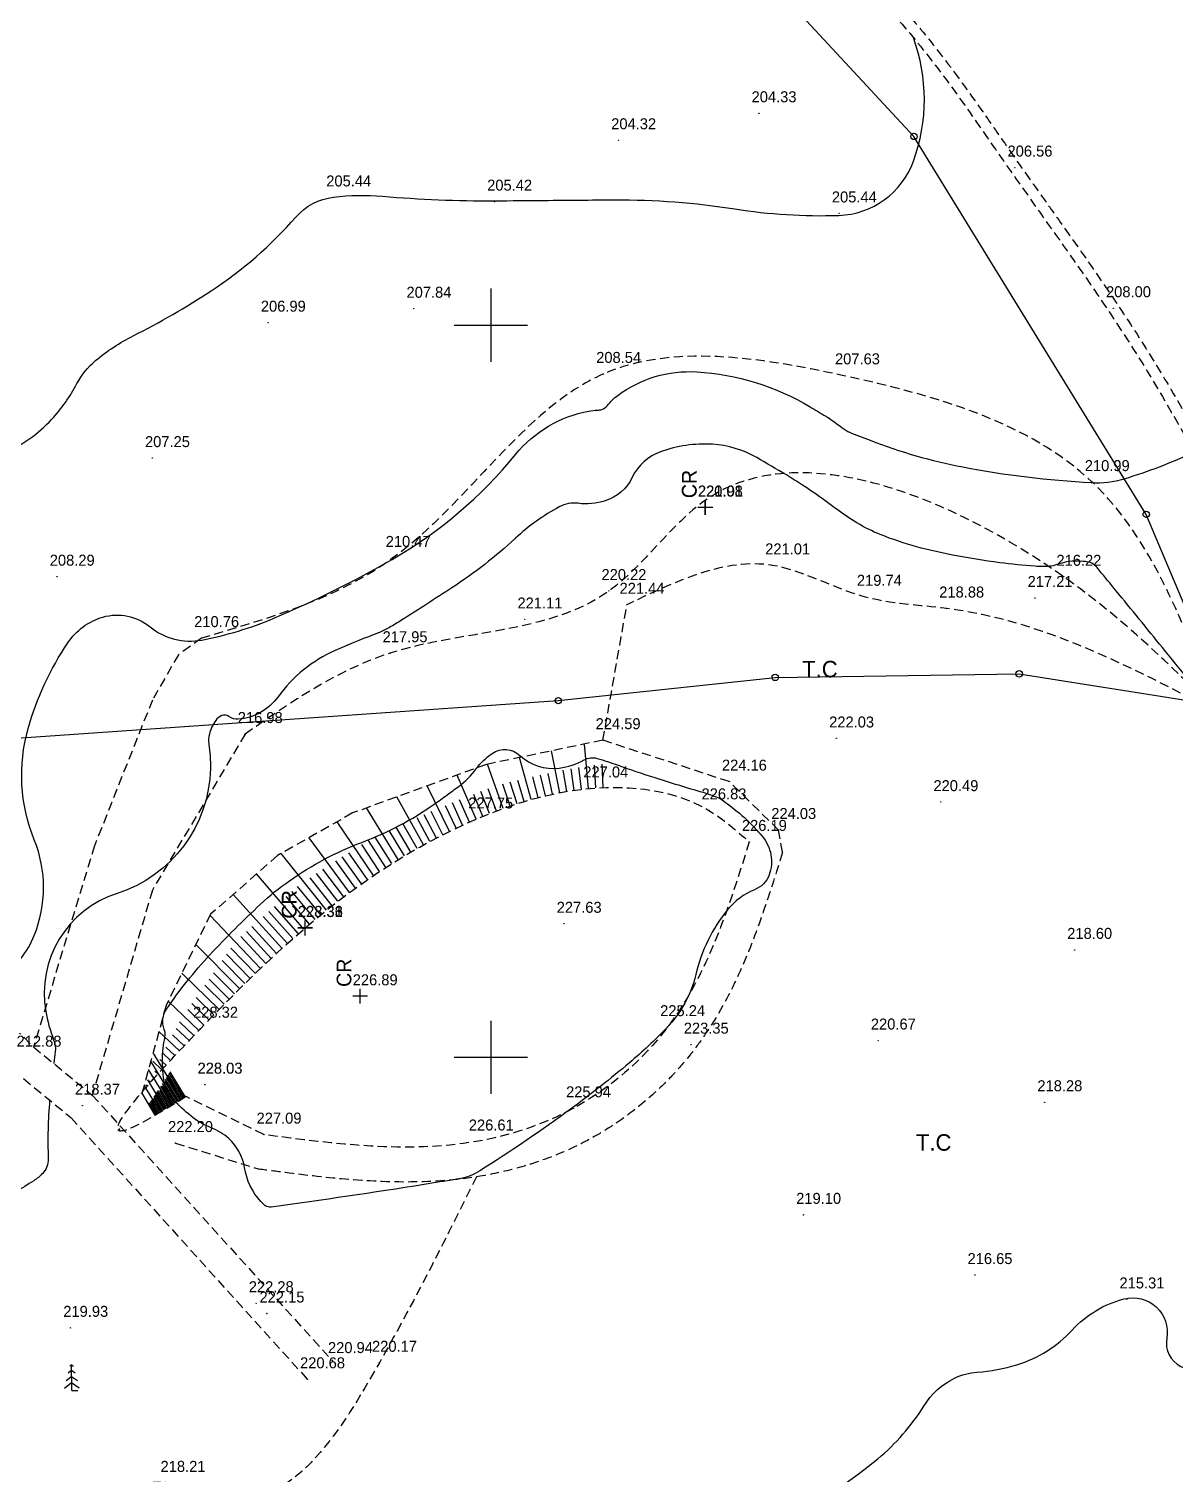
# Model space of a CAD drawing. Extents: x -83928 to -81707, y 15464 to 18601.
# Drawn here: x -82326.2 to -82013.1, y 17286.1 to 17680.9 of the extents above; entities that cross this region are included whole.
import ezdxf

# ---------------------------------------------------------------- set-up
doc = ezdxf.new("R2010")
doc.units = 0
doc.header["$MEASUREMENT"] = 0
doc.linetypes.add('INTERROMPU', pattern=[0.75, 0.5, -0.25])
doc.layers.add('ACCE', color=4, linetype='INTERROMPU', lineweight=25)
for name, color, linetype in [('ALT', 7, 'Continuous'), ('BORNE', 1, 'Continuous'), ('Carroyage 1', 7, 'Continuous'), ('CNiv_1', 1, 'Continuous'), ('CODE', 2, 'Continuous'), ('CONST', 7, 'Continuous'), ('LIMITE', 40, 'INTERROMPU'), ('POINTS', 3, 'Continuous'), ('Talus', 5, 'Continuous'), ('TITRE', 1, 'Continuous'), ('USL', 2, 'Continuous')]:
    doc.layers.add(name, color=color, linetype=linetype)
doc.styles.add('TEXT', font='cyr2.shx')

# ---------------------------------------------------------------- blocks, each defined once
blk = doc.blocks.new('C16')
for p, q in [((-1, 0), (1, 0)), ((0, -1), (0, 1))]:
    blk.add_line(p, q)
at = {"style": 'TEXT'}
blk.add_text('CR', height=2, dxfattribs=at).set_placement((1.28, 1.19))
blk = doc.blocks.new('T10')
at = {"layer": 'USL'}
for p, q in [((0.02, 2.78), (-0.5, 2.4)), ((0.02, 3.53), (-0.26, 3.33)), ((-0.02, 3.53), (0.26, 3.33)), ((-0.02, 2.78), (0.5, 2.4)), ((0, 0), (0, 3.5)), ((-1, 0.34), (-0.02, 1.1)), ((0.02, 1.94), (-0.77, 1.36)), ((-0.02, 1.94), (0.77, 1.36)), ((-0.02, 1.1), (1.01, 0.34)), ((0, 0), (0.83, 0))]:
    blk.add_line(p, q, dxfattribs=at)

msp = doc.modelspace()

# ---------------------------------------------------------------- linework, layer by layer
at = {"layer": 'ACCE', "linetype": 'INTERROMPU', "ltscale": 5, "extrusion": (0.000932032, -0.005533, 0.999984), "elevation": 27.49}
for points in [[(-82398.56, 17468.34), (-82341.2, 17418.95), (-82325.08, 17403.27), (-82309.02, 17390.07), (-82243.32, 17317.35)], [(-82404.08, 17461.94), (-82346.9, 17412.71), (-82330.72, 17396.97), (-82314.87, 17383.94), (-82249.59, 17311.69)]]:
    msp.add_lwpolyline(points, dxfattribs=at)
at = {"layer": 'ACCE', "linetype": 'INTERROMPU', "ltscale": 5}
for points, knots in [([(-82210.84, 17850.3, 204.97), (-82210.38, 17846.44, 204.92), (-82209.92, 17842.6, 204.87), (-82208.91, 17835.69, 204.78), (-82208.4, 17832.61, 204.74), (-82207.24, 17826.96, 204.67), (-82206.62, 17824.38, 204.64), (-82204.42, 17816.73, 204.54), (-82202.49, 17811.74, 204.48), (-82197.78, 17802.16, 204.34), (-82195.01, 17797.56, 204.28), (-82188.49, 17789.31, 204.16), (-82184.7, 17785.62, 204.1), (-82176.64, 17778.55, 203.99), (-82172.36, 17775.19, 203.94), (-82166.4, 17770.28, 203.86), (-82164.67, 17768.83, 203.84), (-82161.16, 17765.76, 203.79), (-82159.39, 17764.13, 203.77), (-82155.94, 17760.8, 203.72), (-82154.26, 17759.1, 203.69), (-82149.3, 17753.92, 203.61), (-82146.12, 17750.35, 203.56), (-82136.76, 17739.54, 203.4), (-82130.77, 17732.15, 203.29), (-82122.92, 17723.32, 203.16), (-82121.34, 17721.59, 203.14), (-82118.14, 17718.17, 203.08), (-82116.52, 17716.47, 203.06), (-82111.61, 17711.41, 202.98), (-82108.28, 17708.08, 202.93), (-82098.29, 17698.07, 202.78), (-82091.63, 17691.37, 202.68), (-82081.62, 17679.81, 202.51), (-82078, 17675.23, 202.44), (-82071, 17665.89, 202.31), (-82067.63, 17661.14, 202.24), (-82062.04, 17653.13, 202.13), (-82059.8, 17649.89, 202.08), (-82055.4, 17643.57, 201.99), (-82053.23, 17640.48, 201.95), (-82048.87, 17634.32, 201.86), (-82046.68, 17631.25, 201.81), (-82040.12, 17622.02, 201.68), (-82035.76, 17615.85, 201.59), (-82028.16, 17604.68, 201.44), (-82024.89, 17599.72, 201.37), (-82018.54, 17589.66, 201.23), (-82015.45, 17584.57, 201.15), (-82006.51, 17569.11, 200.94), (-82000.98, 17558.57, 200.8), (-81994.41, 17544.34, 200.6), (-81992.87, 17540.84, 200.56), (-81989.57, 17533.07, 200.45), (-81987.84, 17528.78, 200.4), (-81985.22, 17522.04, 200.31), (-81984.3, 17519.62, 200.27), (-81982.49, 17514.76, 200.21), (-81981.59, 17512.31, 200.18), (-81979.03, 17504.9, 200.08), (-81977.49, 17499.88, 200.02), (-81975.7, 17492.17, 199.92), (-81975.19, 17489.52, 199.88), (-81974.49, 17484.63, 199.82), (-81974.27, 17482.41, 199.8), (-81974.04, 17478.12, 199.74), (-81974.03, 17476.07, 199.72), (-81974.17, 17471.96, 199.67), (-81974.33, 17469.9, 199.65), (-81975, 17463.76, 199.57), (-81975.73, 17459.7, 199.53), (-81977.46, 17451.69, 199.44), (-81978.48, 17447.74, 199.39), (-81981.89, 17436.01, 199.26), (-81984.62, 17428.36, 199.18), (-81988.72, 17417.59, 199.06), (-81989.97, 17414.42, 199.03), (-81992.39, 17408.08, 198.96), (-81993.57, 17404.92, 198.92), (-81995.55, 17399.08, 198.86), (-81996.38, 17396.41, 198.83), (-81997.85, 17391.03, 198.77), (-81998.49, 17388.3, 198.74), (-81999.93, 17381.33, 198.66), (-82000.6, 17377.04, 198.61), (-82002.2, 17363.77, 198.46), (-82002.58, 17354.73, 198.35), (-82002.52, 17340.66, 198.18), (-82002.37, 17335.67, 198.12), (-82001.96, 17326.49, 198.01), (-82001.72, 17322.32, 197.95), (-82000.91, 17309.8, 197.8), (-82000.27, 17301.48, 197.7), (-81998.82, 17287.15, 197.52), (-81998.1, 17281.12, 197.45), (-81996.54, 17270.28, 197.31), (-81995.74, 17265.47, 197.25), (-81993.99, 17255.85, 197.13), (-81993.04, 17251.04, 197.07), (-81990.05, 17236.65, 196.89), (-81987.87, 17227.07, 196.76), (-81984.45, 17211.78, 196.57), (-81983.19, 17206.08, 196.5), (-81981.05, 17195.85, 196.37), (-81980.14, 17191.31, 196.31), (-81978.57, 17182.84, 196.2), (-81977.89, 17178.9, 196.15), (-81976.64, 17171.01, 196.05), (-81976.06, 17167.05, 196.01), (-81974.45, 17155.17, 195.86), (-81973.53, 17147.23, 195.76), (-81970.95, 17123.4, 195.46), (-81969.48, 17107.49, 195.27), (-81967.11, 17087.79, 195.02), (-81966.61, 17083.89, 194.97), (-81965, 17072.24, 194.83), (-81963.78, 17064.51, 194.73), (-81961.43, 17052.08, 194.58), (-81960.45, 17047.37, 194.52), (-81957.99, 17036.82, 194.38), (-81956.46, 17031, 194.31), (-81953.89, 17022.47, 194.2), (-81953.02, 17019.72, 194.16), (-81951.6, 17015.52, 194.1), (-81951.08, 17014.06, 194.09), (-81950.04, 17011.13, 194.05), (-81949.52, 17009.66, 194.03), (-81948.07, 17005.49, 193.97), (-81947.17, 17002.76, 193.94), (-81946.44, 17000, 193.9)], [0, 0, 0, 0, 11.592349, 11.592349, 21.026041, 21.026041, 29.137103, 29.137103, 45.359228, 45.359228, 61.581353, 61.581353, 77.803478, 77.803478, 94.025603, 94.025603, 100.707113, 100.707113, 107.831172, 107.831172, 114.955231, 114.955231, 129.203348, 129.203348, 157.699584, 157.699584, 164.761034, 164.761034, 171.822483, 171.822483, 185.945381, 185.945381, 214.191178, 214.191178, 231.61413, 231.61413, 249.037081, 249.037081, 260.809454, 260.809454, 272.136492, 272.136492, 283.46353, 283.46353, 306.117606, 306.117606, 323.867894, 323.867894, 341.618181, 341.618181, 377.118756, 377.118756, 388.583892, 388.583892, 402.437312, 402.437312, 410.124268, 410.124268, 417.811224, 417.811224, 433.185135, 433.185135, 441.163603, 441.163603, 447.774966, 447.774966, 453.834268, 453.834268, 459.89357, 459.89357, 472.012174, 472.012174, 484.130778, 484.130778, 508.367985, 508.367985, 518.562873, 518.562873, 528.757761, 528.757761, 537.236315, 537.236315, 545.714868, 545.714868, 558.806623, 558.806623, 586.141649, 586.141649, 601.150482, 601.150482, 613.673757, 613.673757, 638.720307, 638.720307, 657.019089, 657.019089, 671.755413, 671.755413, 686.491738, 686.491738, 715.964387, 715.964387, 733.42868, 733.42868, 747.253848, 747.253848, 759.194849, 759.194849, 771.13585, 771.13585, 795.017853, 795.017853, 842.781858, 842.781858, 854.568081, 854.568081, 878.140527, 878.140527, 892.66703, 892.66703, 910.774532, 910.774532, 919.417753, 919.417753, 924.035646, 924.035646, 928.65354, 928.65354, 937.110291, 937.110291, 937.110291, 937.110291]), ([(-82210.84, 17850.3, 204.97), (-82210.38, 17846.44, 204.92), (-82209.92, 17842.6, 204.87), (-82208.91, 17835.69, 204.78), (-82208.4, 17832.61, 204.74), (-82207.24, 17826.96, 204.67), (-82206.62, 17824.38, 204.64), (-82204.42, 17816.73, 204.54), (-82202.49, 17811.74, 204.48), (-82197.78, 17802.16, 204.34), (-82195.01, 17797.56, 204.28), (-82188.49, 17789.31, 204.16), (-82184.7, 17785.62, 204.1), (-82176.64, 17778.55, 203.99), (-82172.36, 17775.19, 203.94), (-82166.4, 17770.28, 203.86), (-82164.67, 17768.83, 203.84), (-82161.16, 17765.76, 203.79), (-82159.39, 17764.13, 203.77), (-82155.94, 17760.8, 203.72), (-82154.26, 17759.1, 203.69), (-82149.3, 17753.92, 203.61), (-82146.12, 17750.35, 203.56), (-82136.76, 17739.54, 203.4), (-82130.77, 17732.15, 203.29), (-82122.92, 17723.32, 203.16), (-82121.34, 17721.59, 203.14), (-82118.14, 17718.17, 203.08), (-82116.52, 17716.47, 203.06), (-82111.61, 17711.41, 202.98), (-82108.28, 17708.08, 202.93), (-82098.29, 17698.07, 202.78), (-82091.63, 17691.37, 202.68), (-82081.62, 17679.81, 202.51), (-82078, 17675.23, 202.44), (-82071, 17665.89, 202.31), (-82067.63, 17661.14, 202.24), (-82062.04, 17653.13, 202.13), (-82059.8, 17649.89, 202.08), (-82055.4, 17643.57, 201.99), (-82053.23, 17640.48, 201.95), (-82048.87, 17634.32, 201.86), (-82046.68, 17631.25, 201.81), (-82040.12, 17622.02, 201.68), (-82035.76, 17615.85, 201.59), (-82028.16, 17604.68, 201.44), (-82024.89, 17599.72, 201.37), (-82018.54, 17589.66, 201.23), (-82015.45, 17584.57, 201.15), (-82006.51, 17569.11, 200.94), (-82000.98, 17558.57, 200.8), (-81994.41, 17544.34, 200.6), (-81992.87, 17540.84, 200.56), (-81989.57, 17533.07, 200.45), (-81987.84, 17528.78, 200.4), (-81985.22, 17522.04, 200.31), (-81984.3, 17519.62, 200.27), (-81982.49, 17514.76, 200.21), (-81981.59, 17512.31, 200.18), (-81979.03, 17504.9, 200.08), (-81977.49, 17499.88, 200.02), (-81975.7, 17492.17, 199.92), (-81975.19, 17489.52, 199.88), (-81974.49, 17484.63, 199.82), (-81974.27, 17482.41, 199.8), (-81974.04, 17478.12, 199.74), (-81974.03, 17476.07, 199.72), (-81974.17, 17471.96, 199.67), (-81974.33, 17469.9, 199.65), (-81975, 17463.76, 199.57), (-81975.73, 17459.7, 199.53), (-81977.46, 17451.69, 199.44), (-81978.48, 17447.74, 199.39), (-81981.89, 17436.01, 199.26), (-81984.62, 17428.36, 199.18), (-81988.72, 17417.59, 199.06), (-81989.97, 17414.42, 199.03), (-81992.39, 17408.08, 198.96), (-81993.57, 17404.92, 198.92), (-81995.55, 17399.08, 198.86), (-81996.38, 17396.41, 198.83), (-81997.85, 17391.03, 198.77), (-81998.49, 17388.3, 198.74), (-81999.93, 17381.33, 198.66), (-82000.6, 17377.04, 198.61), (-82002.2, 17363.77, 198.46), (-82002.58, 17354.73, 198.35), (-82002.52, 17340.66, 198.18), (-82002.37, 17335.67, 198.12), (-82001.96, 17326.49, 198.01), (-82001.72, 17322.32, 197.95), (-82000.91, 17309.8, 197.8), (-82000.27, 17301.48, 197.7), (-81998.82, 17287.15, 197.52), (-81998.1, 17281.12, 197.45), (-81996.54, 17270.28, 197.31), (-81995.74, 17265.47, 197.25), (-81993.99, 17255.85, 197.13), (-81993.04, 17251.04, 197.07), (-81990.05, 17236.65, 196.89), (-81987.87, 17227.07, 196.76), (-81984.45, 17211.78, 196.57), (-81983.19, 17206.08, 196.5), (-81981.05, 17195.85, 196.37), (-81980.14, 17191.31, 196.31), (-81978.57, 17182.84, 196.2), (-81977.89, 17178.9, 196.15), (-81976.64, 17171.01, 196.05), (-81976.06, 17167.05, 196.01), (-81974.45, 17155.17, 195.86), (-81973.53, 17147.23, 195.76), (-81970.95, 17123.4, 195.46), (-81969.48, 17107.49, 195.27), (-81967.11, 17087.79, 195.02), (-81966.61, 17083.89, 194.97), (-81965, 17072.24, 194.83), (-81963.78, 17064.51, 194.73), (-81961.43, 17052.08, 194.58), (-81960.45, 17047.37, 194.52), (-81957.99, 17036.82, 194.38), (-81956.46, 17031, 194.31), (-81953.89, 17022.47, 194.2), (-81953.02, 17019.72, 194.16), (-81951.6, 17015.52, 194.1), (-81951.08, 17014.06, 194.09), (-81950.04, 17011.13, 194.05), (-81949.52, 17009.66, 194.03), (-81948.07, 17005.49, 193.97), (-81947.17, 17002.76, 193.94), (-81946.44, 17000, 193.9)], [0, 0, 0, 0, 11.592349, 11.592349, 21.026041, 21.026041, 29.137103, 29.137103, 45.359228, 45.359228, 61.581353, 61.581353, 77.803478, 77.803478, 94.025603, 94.025603, 100.707113, 100.707113, 107.831172, 107.831172, 114.955231, 114.955231, 129.203348, 129.203348, 157.699584, 157.699584, 164.761034, 164.761034, 171.822483, 171.822483, 185.945381, 185.945381, 214.191178, 214.191178, 231.61413, 231.61413, 249.037081, 249.037081, 260.809454, 260.809454, 272.136492, 272.136492, 283.46353, 283.46353, 306.117606, 306.117606, 323.867894, 323.867894, 341.618181, 341.618181, 377.118756, 377.118756, 388.583892, 388.583892, 402.437312, 402.437312, 410.124268, 410.124268, 417.811224, 417.811224, 433.185135, 433.185135, 441.163603, 441.163603, 447.774966, 447.774966, 453.834268, 453.834268, 459.89357, 459.89357, 472.012174, 472.012174, 484.130778, 484.130778, 508.367985, 508.367985, 518.562873, 518.562873, 528.757761, 528.757761, 537.236315, 537.236315, 545.714868, 545.714868, 558.806623, 558.806623, 586.141649, 586.141649, 601.150482, 601.150482, 613.673757, 613.673757, 638.720307, 638.720307, 657.019089, 657.019089, 671.755413, 671.755413, 686.491738, 686.491738, 715.964387, 715.964387, 733.42868, 733.42868, 747.253848, 747.253848, 759.194849, 759.194849, 771.13585, 771.13585, 795.017853, 795.017853, 842.781858, 842.781858, 854.568081, 854.568081, 878.140527, 878.140527, 892.66703, 892.66703, 910.774532, 910.774532, 919.417753, 919.417753, 924.035646, 924.035646, 928.65354, 928.65354, 937.110291, 937.110291, 937.110291, 937.110291]), ([(-82213.27, 17845.39, 204.91), (-82212.98, 17843.09, 204.89), (-82212.68, 17840.8, 204.86), (-82211.91, 17835.44, 204.79), (-82211.4, 17832.37, 204.75), (-82210.25, 17826.71, 204.68), (-82209.64, 17824.1, 204.65), (-82207.74, 17817.31, 204.56), (-82206.25, 17813.18, 204.5), (-82203.41, 17806.74, 204.42), (-82202.23, 17804.35, 204.39), (-82199.68, 17799.69, 204.32), (-82198.29, 17797.41, 204.29), (-82195.76, 17793.72, 204.24), (-82194.67, 17792.26, 204.22), (-82192.38, 17789.45, 204.18), (-82191.19, 17788.1, 204.16), (-82187.48, 17784.17, 204.1), (-82184.84, 17781.73, 204.06), (-82178.73, 17776.43, 203.98), (-82175.22, 17773.62, 203.93), (-82169.69, 17769.12, 203.86), (-82167.64, 17767.42, 203.83), (-82164.25, 17764.49, 203.79), (-82162.9, 17763.27, 203.77), (-82160.23, 17760.77, 203.73), (-82158.91, 17759.5, 203.71), (-82155.04, 17755.62, 203.65), (-82152.53, 17752.96, 203.61), (-82145.16, 17744.79, 203.49), (-82140.45, 17739.13, 203.41), (-82133.29, 17730.65, 203.28), (-82130.88, 17727.82, 203.24), (-82126.8, 17723.16, 203.17), (-82125.15, 17721.31, 203.14), (-82121.79, 17717.66, 203.09), (-82120.09, 17715.86, 203.06), (-82114.94, 17710.51, 202.98), (-82111.45, 17707.01, 202.93), (-82100.99, 17696.54, 202.77), (-82094.05, 17689.59, 202.66), (-82083.78, 17677.72, 202.49), (-82080.09, 17673.04, 202.42), (-82072.95, 17663.47, 202.28), (-82069.49, 17658.57, 202.21), (-82063.75, 17650.34, 202.1), (-82061.46, 17647.02, 202.05), (-82056.32, 17639.65, 201.95), (-82053.46, 17635.62, 201.89), (-82047.75, 17627.57, 201.77), (-82044.89, 17623.56, 201.72), (-82038.9, 17615.06, 201.59), (-82035.78, 17610.58, 201.53), (-82027.72, 17598.63, 201.36), (-82022.89, 17591.08, 201.26), (-82013.69, 17575.7, 201.04), (-82009.33, 17567.88, 200.93), (-82002.88, 17555.3, 200.76), (-82000.61, 17550.62, 200.7), (-81994.11, 17536.46, 200.51), (-81990.22, 17526.86, 200.38), (-81983.67, 17509.39, 200.15), (-81980.96, 17501.68, 200.05), (-81978.57, 17491.26, 199.92), (-81978.07, 17488.6, 199.88), (-81977.41, 17483.72, 199.82), (-81977.2, 17481.51, 199.79), (-81977.02, 17477.09, 199.74), (-81977.04, 17474.89, 199.71), (-81977.28, 17470.46, 199.66), (-81977.5, 17468.24, 199.64), (-81978.2, 17463.05, 199.57), (-81978.73, 17460.08, 199.54), (-81980.6, 17451.22, 199.44), (-81982.2, 17445.42, 199.38), (-81985.16, 17436.08, 199.27), (-81986.39, 17432.51, 199.23), (-81988.78, 17425.87, 199.16), (-81989.93, 17422.81, 199.13), (-81992.29, 17416.7, 199.06), (-81993.49, 17413.63, 199.03), (-81995.72, 17407.73, 198.96), (-81996.76, 17404.88, 198.93), (-81998.42, 17399.93, 198.88), (-81999.07, 17397.84, 198.86), (-82000.27, 17393.62, 198.81), (-82000.81, 17391.49, 198.78), (-82002.28, 17385.07, 198.71), (-82003.06, 17380.75, 198.66), (-82004.88, 17367.74, 198.51), (-82005.41, 17359.01, 198.41), (-82005.63, 17341.55, 198.2), (-82005.31, 17332.82, 198.09), (-82004.63, 17320.78, 197.95), (-82004.42, 17317.45, 197.9), (-82003.96, 17310.8, 197.82), (-82003.71, 17307.48, 197.78), (-82002.9, 17297.53, 197.66), (-82002.26, 17290.91, 197.58), (-82000.86, 17279.22, 197.43), (-82000.16, 17274.13, 197.37), (-81998.54, 17263.99, 197.24), (-81997.63, 17258.94, 197.18), (-81994.69, 17243.84, 196.99), (-81992.46, 17233.82, 196.86), (-81988.96, 17218.2, 196.66), (-81987.69, 17212.58, 196.59), (-81985.28, 17201.47, 196.45), (-81984.13, 17195.98, 196.38), (-81982.31, 17186.62, 196.26), (-81981.6, 17182.77, 196.21), (-81980.3, 17175.04, 196.11), (-81979.7, 17171.16, 196.07), (-81978.02, 17159.51, 195.92), (-81977.07, 17151.71, 195.82), (-81974.44, 17128.25, 195.53), (-81973, 17112.54, 195.34), (-81970.72, 17092.59, 195.09), (-81970.2, 17088.31, 195.04), (-81968.52, 17075.49, 194.88), (-81967.25, 17066.98, 194.77), (-81964.94, 17054.39, 194.61), (-81964.12, 17050.28, 194.56), (-81961.43, 17038.01, 194.41), (-81959.33, 17029.89, 194.3), (-81956.05, 17019.37, 194.16), (-81955.25, 17016.92, 194.13), (-81952.71, 17009.59, 194.04), (-81950.87, 17004.79, 193.97), (-81949.54, 17000, 193.91)], [4.557453, 4.557453, 4.557453, 4.557453, 11.437926, 11.437926, 20.66567, 20.66567, 28.608737, 28.608737, 41.531134, 41.531134, 49.338504, 49.338504, 57.145875, 57.145875, 62.48318, 62.48318, 67.820485, 67.820485, 78.495095, 78.495095, 91.812387, 91.812387, 99.783504, 99.783504, 105.314448, 105.314448, 110.845393, 110.845393, 121.907283, 121.907283, 144.031062, 144.031062, 155.123886, 155.123886, 162.514607, 162.514607, 169.905328, 169.905328, 184.68677, 184.68677, 214.249654, 214.249654, 232.249845, 232.249845, 250.250035, 250.250035, 262.33181, 262.33181, 277.129622, 277.129622, 291.927434, 291.927434, 308.365537, 308.365537, 335.260179, 335.260179, 362.154821, 362.154821, 377.845576, 377.845576, 409.227086, 409.227086, 433.406865, 433.406865, 441.667886, 441.667886, 448.523174, 448.523174, 455.312248, 455.312248, 462.101323, 462.101323, 471.195879, 471.195879, 489.384991, 489.384991, 500.775314, 500.775314, 510.612742, 510.612742, 520.450171, 520.450171, 529.479779, 529.479779, 535.985184, 535.985184, 542.490589, 542.490589, 555.5014, 555.5014, 581.52302, 581.52302, 607.544641, 607.544641, 617.492347, 617.492347, 627.440053, 627.440053, 647.335465, 647.335465, 662.700742, 662.700742, 678.066019, 678.066019, 708.796572, 708.796572, 726.051019, 726.051019, 742.916578, 742.916578, 754.704628, 754.704628, 766.492677, 766.492677, 790.068777, 790.068777, 837.220976, 837.220976, 850.104387, 850.104387, 875.87121, 875.87121, 888.379423, 888.379423, 913.395848, 913.395848, 921.028972, 921.028972, 936.290129, 936.290129, 936.290129, 936.290129]), ([(-82213.27, 17845.39, 204.91), (-82212.98, 17843.09, 204.89), (-82212.68, 17840.8, 204.86), (-82211.91, 17835.44, 204.79), (-82211.4, 17832.37, 204.75), (-82210.25, 17826.71, 204.68), (-82209.64, 17824.1, 204.65), (-82207.74, 17817.31, 204.56), (-82206.25, 17813.18, 204.5), (-82203.41, 17806.74, 204.42), (-82202.23, 17804.35, 204.39), (-82199.68, 17799.69, 204.32), (-82198.29, 17797.41, 204.29), (-82195.76, 17793.72, 204.24), (-82194.67, 17792.26, 204.22), (-82192.38, 17789.45, 204.18), (-82191.19, 17788.1, 204.16), (-82187.48, 17784.17, 204.1), (-82184.84, 17781.73, 204.06), (-82178.73, 17776.43, 203.98), (-82175.22, 17773.62, 203.93), (-82169.69, 17769.12, 203.86), (-82167.64, 17767.42, 203.83), (-82164.25, 17764.49, 203.79), (-82162.9, 17763.27, 203.77), (-82160.23, 17760.77, 203.73), (-82158.91, 17759.5, 203.71), (-82155.04, 17755.62, 203.65), (-82152.53, 17752.96, 203.61), (-82145.16, 17744.79, 203.49), (-82140.45, 17739.13, 203.41), (-82133.29, 17730.65, 203.28), (-82130.88, 17727.82, 203.24), (-82126.8, 17723.16, 203.17), (-82125.15, 17721.31, 203.14), (-82121.79, 17717.66, 203.09), (-82120.09, 17715.86, 203.06), (-82114.94, 17710.51, 202.98), (-82111.45, 17707.01, 202.93), (-82100.99, 17696.54, 202.77), (-82094.05, 17689.59, 202.66), (-82083.78, 17677.72, 202.49), (-82080.09, 17673.04, 202.42), (-82072.95, 17663.47, 202.28), (-82069.49, 17658.57, 202.21), (-82063.75, 17650.34, 202.1), (-82061.46, 17647.02, 202.05), (-82056.32, 17639.65, 201.95), (-82053.46, 17635.62, 201.89), (-82047.75, 17627.57, 201.77), (-82044.89, 17623.56, 201.72), (-82038.9, 17615.06, 201.59), (-82035.78, 17610.58, 201.53), (-82027.72, 17598.63, 201.36), (-82022.89, 17591.08, 201.26), (-82013.69, 17575.7, 201.04), (-82009.33, 17567.88, 200.93), (-82002.88, 17555.3, 200.76), (-82000.61, 17550.62, 200.7), (-81994.11, 17536.46, 200.51), (-81990.22, 17526.86, 200.38), (-81983.67, 17509.39, 200.15), (-81980.96, 17501.68, 200.05), (-81978.57, 17491.26, 199.92), (-81978.07, 17488.6, 199.88), (-81977.41, 17483.72, 199.82), (-81977.2, 17481.51, 199.79), (-81977.02, 17477.09, 199.74), (-81977.04, 17474.89, 199.71), (-81977.28, 17470.46, 199.66), (-81977.5, 17468.24, 199.64), (-81978.2, 17463.05, 199.57), (-81978.73, 17460.08, 199.54), (-81980.6, 17451.22, 199.44), (-81982.2, 17445.42, 199.38), (-81985.16, 17436.08, 199.27), (-81986.39, 17432.51, 199.23), (-81988.78, 17425.87, 199.16), (-81989.93, 17422.81, 199.13), (-81992.29, 17416.7, 199.06), (-81993.49, 17413.63, 199.03), (-81995.72, 17407.73, 198.96), (-81996.76, 17404.88, 198.93), (-81998.42, 17399.93, 198.88), (-81999.07, 17397.84, 198.86), (-82000.27, 17393.62, 198.81), (-82000.81, 17391.49, 198.78), (-82002.28, 17385.07, 198.71), (-82003.06, 17380.75, 198.66), (-82004.88, 17367.74, 198.51), (-82005.41, 17359.01, 198.41), (-82005.63, 17341.55, 198.2), (-82005.31, 17332.82, 198.09), (-82004.63, 17320.78, 197.95), (-82004.42, 17317.45, 197.9), (-82003.96, 17310.8, 197.82), (-82003.71, 17307.48, 197.78), (-82002.9, 17297.53, 197.66), (-82002.26, 17290.91, 197.58), (-82000.86, 17279.22, 197.43), (-82000.16, 17274.13, 197.37), (-81998.54, 17263.99, 197.24), (-81997.63, 17258.94, 197.18), (-81994.69, 17243.84, 196.99), (-81992.46, 17233.82, 196.86), (-81988.96, 17218.2, 196.66), (-81987.69, 17212.58, 196.59), (-81985.28, 17201.47, 196.45), (-81984.13, 17195.98, 196.38), (-81982.31, 17186.62, 196.26), (-81981.6, 17182.77, 196.21), (-81980.3, 17175.04, 196.11), (-81979.7, 17171.16, 196.07), (-81978.02, 17159.51, 195.92), (-81977.07, 17151.71, 195.82), (-81974.44, 17128.25, 195.53), (-81973, 17112.54, 195.34), (-81970.72, 17092.59, 195.09), (-81970.2, 17088.31, 195.04), (-81968.52, 17075.49, 194.88), (-81967.25, 17066.98, 194.77), (-81964.94, 17054.39, 194.61), (-81964.12, 17050.28, 194.56), (-81961.43, 17038.01, 194.41), (-81959.33, 17029.89, 194.3), (-81956.05, 17019.37, 194.16), (-81955.25, 17016.92, 194.13), (-81952.71, 17009.59, 194.04), (-81950.87, 17004.79, 193.97), (-81949.54, 17000, 193.91)], [4.557453, 4.557453, 4.557453, 4.557453, 11.437926, 11.437926, 20.66567, 20.66567, 28.608737, 28.608737, 41.531134, 41.531134, 49.338504, 49.338504, 57.145875, 57.145875, 62.48318, 62.48318, 67.820485, 67.820485, 78.495095, 78.495095, 91.812387, 91.812387, 99.783504, 99.783504, 105.314448, 105.314448, 110.845393, 110.845393, 121.907283, 121.907283, 144.031062, 144.031062, 155.123886, 155.123886, 162.514607, 162.514607, 169.905328, 169.905328, 184.68677, 184.68677, 214.249654, 214.249654, 232.249845, 232.249845, 250.250035, 250.250035, 262.33181, 262.33181, 277.129622, 277.129622, 291.927434, 291.927434, 308.365537, 308.365537, 335.260179, 335.260179, 362.154821, 362.154821, 377.845576, 377.845576, 409.227086, 409.227086, 433.406865, 433.406865, 441.667886, 441.667886, 448.523174, 448.523174, 455.312248, 455.312248, 462.101323, 462.101323, 471.195879, 471.195879, 489.384991, 489.384991, 500.775314, 500.775314, 510.612742, 510.612742, 520.450171, 520.450171, 529.479779, 529.479779, 535.985184, 535.985184, 542.490589, 542.490589, 555.5014, 555.5014, 581.52302, 581.52302, 607.544641, 607.544641, 617.492347, 617.492347, 627.440053, 627.440053, 647.335465, 647.335465, 662.700742, 662.700742, 678.066019, 678.066019, 708.796572, 708.796572, 726.051019, 726.051019, 742.916578, 742.916578, 754.704628, 754.704628, 766.492677, 766.492677, 790.068777, 790.068777, 837.220976, 837.220976, 850.104387, 850.104387, 875.87121, 875.87121, 888.379423, 888.379423, 913.395848, 913.395848, 921.028972, 921.028972, 936.290129, 936.290129, 936.290129, 936.290129])]:
    msp.add_open_spline(points, degree=3, knots=knots, dxfattribs=at)
at = {"layer": 'BORNE', "color": 2, "extrusion": (4.63065e-06, 1.2885e-05, 1)}
for centre in [(-82084.43, 17651.57, 207.68), (-82020.98, 17548.33, 207.68), (-82122.33, 17503.78, 207.68), (-82055.69, 17504.76, 207.68), (-82181.59, 17497.43, 207.68)]:
    msp.add_circle(centre, 0.877, dxfattribs=at)
at = {"layer": 'Carroyage 1'}
for p, q in [((-82200, 17610), (-82200, 17590)), ((-82210, 17600), (-82190, 17600)), ((-82200, 17410), (-82200, 17390)), ((-82210, 17400), (-82190, 17400))]:
    msp.add_line(p, q, dxfattribs=at)
at = {"layer": 'CNiv_1'}
for points, elevation in [([(-82332.77, 17565.13, 0.102626), (-82320, 17574.25, 0.065669), (-82313.08, 17584.05, -0.098047), (-82308, 17590.33, -0.057475), (-82297.69, 17597.1, 0.02877), (-82276.4, 17609.4, 0.067829), (-82253.26, 17629.56, -0.184379), (-82243, 17635, -0.05236), (-82229.59, 17635.24, 0.022877), (-82199, 17634, 0.001084), (-82185.42, 17634.1, -0.000768), (-82166.25, 17634.25, -0.040873), (-82133.37, 17631.77, 0.047434), (-82105, 17630, 0.306032), (-82084.59, 17644.77, 0.17714), (-82084.6, 17678.58)], 205), ([(-82333.42, 17422.13, 0.13837), (-82324.75, 17433.25, 0.195472), (-82324.73, 17459.43, -0.166562), (-82326.4, 17489.8, -0.078975), (-82315.58, 17513.22, -0.175691), (-82306, 17520.25, -0.248063), (-82293.1, 17517.61, 0.221905), (-82279, 17514, 0.053685), (-82259.26, 17519.96, 0.030668), (-82227, 17536, 0.090976), (-82193.24, 17564.69, -0.177348), (-82173.23, 17576.54, -0.038441), (-82170.94, 17576.78, 0.069183), (-82169.67, 17577, 0.153119), (-82168.17, 17578.05, -0.068904), (-82165.33, 17580.83, -0.176434), (-82143.78, 17587.26, -0.12034), (-82112.77, 17577.69, -0.001063), (-82108.52, 17575.14, -0.009817), (-82108.07, 17574.86, -0.01489), (-82104.69, 17572.49, 0.023198), (-82102.5, 17571, 0.042158), (-82102.19, 17570.84, 0.00236), (-82096.36, 17568.55, 0.045552), (-82071.12, 17561.28, 0.033796), (-82036, 17557, 0.085991), (-82026.98, 17558.07, 0.03818), (-82008, 17565.33)], 210), ([(-82002, 17494, -0.001693), (-82016.57, 17511.91, 0.001945), (-82029.25, 17527.5, 0.000404), (-82033.83, 17533.08, 0.002434), (-82034.6, 17534, 0.179026), (-82036.9, 17535.31, 0.080005), (-82042.67, 17535.33, 0.053717), (-82045.43, 17534.59, -0.075239), (-82047.43, 17534.14, -0.035526), (-82051.35, 17534.15, -0.014352), (-82061, 17535.12, -0.014835), (-82073.9, 17537.2, -0.019413), (-82083.64, 17539.45, -0.028478), (-82093.63, 17542.81, -0.042158), (-82100, 17546, -0.023198), (-82105.85, 17549.96, 0.01489), (-82114.86, 17556.29, 0.009817), (-82119.29, 17559.08, 0.005476), (-82127.38, 17563.85, 0.115866), (-82139.51, 17567.47, 0.102189), (-82153.67, 17565.42, 0.195786), (-82161.37, 17558.46, -0.206547), (-82168.83, 17552, -0.1087), (-82176.2, 17551.34, 0.156896), (-82181.31, 17550.38, 0.062914), (-82193.32, 17541.78, -0.042234), (-82210.64, 17528.27, -0.00311), (-82224.39, 17519.42, -0.013105), (-82227.71, 17517.43, -0.0406), (-82232.16, 17515.38, 0.01766), (-82242.57, 17511.14, 0.131107), (-82258.14, 17498.49, -0.216959), (-82269, 17492.33, -0.190021), (-82271.55, 17493.08, 0.263457), (-82273.5, 17493.38, 0.154391), (-82275.17, 17492.04, 0.078975), (-82276.9, 17488.3, 0.107522), (-82277.07, 17485.56, -0.043707), (-82276.62, 17478.88, -0.320354), (-82302.1, 17444.76, 0.374664), (-82321.6, 17412.55, 0.050415), (-82319.43, 17404.81, -0.122881), (-82319, 17401.5, -0.003755), (-82319.38, 17398.44, 0.000064), (-82319.39, 17398.3)], 215), ([(-82320.53, 17388.3, 0.029201), (-82320.92, 17372.28, -0.200079), (-82322.43, 17368.29, -0.063102), (-82324.89, 17366.26, 0.008683), (-82344.2, 17353.6, 0.003557), (-82360.55, 17342.3, -0.005477), (-82371.2, 17335, -0.3703), (-82386.25, 17336.8, 0.169347), (-82412.67, 17351, 0.062762), (-82456.29, 17352.41, 0.105682), (-82481.2, 17344.6, 0.161902), (-82490.81, 17333.98, -0.233352), (-82498.63, 17327.42, -0.235035), (-82507.17, 17329.35, 0.330438), (-82513.7, 17329.65, 0.048076), (-82521.69, 17323.07, -0.041636), (-82530.82, 17315.36, -0.003459), (-82540.43, 17308.63, 0.004438), (-82547.91, 17303.36, 0.013153), (-82554.8, 17298.14, 0.037875)], 215), ([(-82115.29, 17275.68, 0.038246), (-82094.33, 17290.33, 0.082732), (-82081.74, 17304.71, -0.141107), (-82073.33, 17312.33, -0.095905), (-82067.22, 17313.99, 0.054557), (-82056.33, 17316, 0.135305), (-82041.22, 17325.48, -0.146001), (-82027, 17334, -0.543816), (-82015.39, 17323.26, 0.740749), (-82003, 17317, 0.014412), (-82001.48, 17318.68, 0.014412)], 215)]:
    msp.add_lwpolyline(points, format="xyb", dxfattribs=dict(at, elevation=elevation))
at = {"layer": 'CNiv_1', "flags": 128}
msp.add_lwpolyline([(-82138, 17471, -0.06267), (-82137.07, 17470.49, -0.011517), (-82132.5, 17467, -0.027641), (-82129.71, 17464.5, -0.018983), (-82126, 17460.5, -0.131787), (-82123.51, 17455.31, -0.138209), (-82124, 17449.83, -0.208513), (-82127.99, 17445.76, 0.126673), (-82135.33, 17440.33, 0.113639), (-82144.04, 17422.59, -0.135848), (-82152, 17408, -0.024705), (-82162.15, 17398.51, -0.016999), (-82178, 17386, -0.018306), (-82203.04, 17368.96, -0.095446), (-82208.5, 17366.83, -0.004859), (-82209.68, 17366.63, -0.000668), (-82218.25, 17365.25, -0.006044), (-82260.03, 17359.1, -0.163443), (-82261.6, 17359.4, -0.067978), (-82261.76, 17359.52, -0.008976), (-82262.8, 17360.6, -0.149634), (-82267.3, 17369.87, 0.172134), (-82271.6, 17377.8, 0.091884), (-82276.41, 17380.75, -0.079883), (-82282, 17384, -0.030784), (-82286.67, 17388.33, -0.073929), (-82288.2, 17390.5, -0.085771), (-82289.42, 17394.51, -0.049821), (-82289.6, 17401.7, -0.032895), (-82289.18, 17404.68, 0.054363), (-82289, 17406.5, 0.095386), (-82289.22, 17407.58, -0.069308), (-82289.6, 17409.05, -0.179498), (-82288.59, 17413.15, -0.038667), (-82276.75, 17428, -0.01766), (-82262.92, 17441.82, -0.033897), (-82255, 17448.25, -0.063642), (-82235.27, 17458.7, 0.063412), (-82215.45, 17469.18, 0.003359), (-82211.98, 17471.66, 0.003636), (-82208.8, 17474, 0.072309), (-82204.03, 17478.77, -0.080317), (-82199.67, 17483, -0.354079), (-82192.06, 17482.46, 0.223624), (-82181.33, 17479, 0.096909), (-82174.5, 17481.27, -0.204282), (-82171, 17481.67, -0.01202), (-82165.26, 17479.79, 0.007037), (-82155.5, 17476.5, 0.007336), (-82142.05, 17472.39, -0.024112)], format="xyb", close=True, dxfattribs=at)
at = {"layer": 'LIMITE', "linetype": 'INTERROMPU', "ltscale": 5, "extrusion": (0.000932032, -0.005533, 0.999984)}
for p, q in [((-82169.39, 17486.63, 200.46), (-82162.85, 17523.63, 200.88)), ((-82134.89, 17475.31, 200.21), (-82169.39, 17486.63, 200.46)), ((-82121.41, 17462.09, 200.01), (-82134.89, 17475.31, 200.21)), ((-82120.33, 17456, 199.94), (-82121.41, 17462.09, 200.01)), ((-82262.01, 17378.88, 199.45), (-82283.2, 17389.26, 10.63)), ((-82286.19, 17376.58, 199.5), (-82263.26, 17369.43, 199.34))]:
    msp.add_line(p, q, dxfattribs=at)
for points, elevation in [([(-82279.19, 17514.95), (-82285.49, 17510.41), (-82292.61, 17498.02), (-82308.44, 17458.21), (-82325.08, 17403.27)], 27.54), ([(-82267.3, 17488.73), (-82292.61, 17446.09), (-82309.02, 17390.07)], 27.34), ([(-82169.54, 17487.05), (-82201.36, 17480.44), (-82237.92, 17467.16), (-82258.42, 17455.54), (-82276.7, 17439.5), (-82288.88, 17414.6), (-82295.53, 17390.26)], 27.12)]:
    msp.add_lwpolyline(points, dxfattribs=dict(at, elevation=elevation))
at = {"layer": 'LIMITE', "linetype": 'INTERROMPU', "ltscale": 5}
for points in [[(-82001.61, 17494.33, 200.02), (-82035.78, 17557.15, 200.89), (-82104.01, 17586.3, 201.45), (-82169.24, 17586.7, 201.66), (-82226.74, 17536.42, 201.24), (-82279.04, 17514.53, 201.14)], [(-82001.61, 17494.33, 200.02), (-82043.52, 17531.27, 200.6), (-82141.41, 17552.19, 201.16), (-82167.79, 17527.38, 200.94), (-82227.58, 17510.39, 200.93), (-82267.15, 17488.31, 200.78)], [(-82001.61, 17494.33, 200.02), (-82075.53, 17522.62, 200.6), (-82098.02, 17525.81, 200.71), (-82123.07, 17534.39, 200.89), (-82162.85, 17523.63, 200.88)], [(-82283.2, 17389.26, 10.63), (-82279.34, 17407.81, 199.85), (-82250.69, 17435.36, 200.1), (-82204.18, 17464.98, 200.31), (-82172.75, 17473.46, 200.31), (-82140.46, 17467.46, 200.14), (-82129.43, 17458.84, 200)], [(-82129.43, 17458.84, 200), (-82151.76, 17408.24, 199.46), (-82177.47, 17386.06, 199.27), (-82204.04, 17377, 199.25), (-82262.01, 17378.88, 199.45)], [(-82203.95, 17367.36, 199.13), (-82230.46, 17316.54, 198.6), (-82270.59, 17279.52, 198.28), (-82288.23, 17283.75, 198.39), (-82327.95, 17259.91, 198.23), (-82370.21, 17222.35, 198.48), (-82343.1, 17181.06, 197.65)]]:
    msp.add_spline(points, degree=3, dxfattribs=at)
msp.add_open_spline([(-82120.33, 17456, 199.94), (-82121.79, 17451.34, 199.88), (-82123.26, 17446.62, 199.83), (-82126.82, 17436.09, 199.72), (-82128.95, 17430.28, 199.65), (-82133.99, 17418.85, 199.53), (-82136.89, 17413.23, 199.47), (-82141.49, 17406.18, 199.4), (-82142.64, 17404.53, 199.39), (-82145.42, 17400.81, 199.35), (-82147.09, 17398.77, 199.33), (-82150.62, 17394.83, 199.29), (-82152.47, 17392.93, 199.28), (-82158.27, 17387.48, 199.23), (-82162.47, 17384.17, 199.2), (-82168.74, 17380.08, 199.17), (-82170.59, 17378.97, 199.17), (-82175.53, 17376.24, 199.15), (-82178.67, 17374.76, 199.14), (-82185.05, 17372.15, 199.13), (-82188.29, 17371.04, 199.13), (-82195.13, 17369.07, 199.12), (-82198.73, 17368.25, 199.13), (-82208.47, 17366.56, 199.14), (-82214.59, 17366.07, 199.15), (-82226.69, 17365.84, 199.18), (-82232.69, 17366.12, 199.21), (-82244.55, 17367.08, 199.25), (-82250.41, 17367.77, 199.28), (-82258.56, 17368.81, 199.32), (-82260.91, 17369.12, 199.33), (-82263.26, 17369.43, 199.34)], degree=3, knots=[0, 0, 0, 0, 14.327115, 14.327115, 31.86418, 31.86418, 49.401246, 49.401246, 54.837043, 54.837043, 61.909102, 61.909102, 68.981161, 68.981161, 83.12528, 83.12528, 88.836556, 88.836556, 98.046784, 98.046784, 107.257013, 107.257013, 117.258552, 117.258552, 134.294915, 134.294915, 151.331278, 151.331278, 168.367642, 168.367642, 175.337273, 175.337273, 175.337273, 175.337273], dxfattribs=at)
at = {"layer": 'POINTS', "extrusion": (0.002059, -0.012217, 0.999923)}
for centre in [(-82127.03, 17657, -182.42), (-82165.38, 17649.62, -182.42), (-82057.12, 17642.16, -182.42), (-82243.21, 17634, -182.42), (-82199.26, 17632.85, -182.42), (-82105.1, 17629.63, -182.42), (-82221.3, 17603.59, -182.42), (-82030.22, 17603.73, -182.42), (-82261.08, 17599.78, -182.42), (-82169.48, 17585.78, -182.42), (-82104.25, 17585.39, -182.42), (-82292.72, 17562.78, -182.42), (-82036.02, 17556.23, -182.42), (-82141.7, 17549.27, -182.42), (-82141.69, 17549.28, -182.42), (-82141.69, 17549.28, -182.42), (-82141.65, 17549.27, -182.42), (-82226.98, 17535.51, -182.42), (-82123.31, 17533.47, -182.42), (-82318.74, 17530.38, -182.42), (-82043.76, 17530.35, -182.42), (-82168.03, 17526.46, -182.42), (-82098.26, 17524.89, -182.42), (-82163.09, 17522.71, -182.42), (-82075.77, 17521.69, -182.42), (-82051.64, 17524.57, -182.42), (-82190.98, 17518.69, -182.42), (-82279.28, 17513.61, -182.42), (-82227.82, 17509.47, -182.42), (-82267.38, 17487.39, -182.42), (-82169.63, 17485.71, -182.42), (-82105.85, 17486.18, -182.42), (-82135.13, 17474.39, -182.42), (-82172.99, 17472.53, -182.42), (-82140.7, 17466.54, -182.42), (-82077.36, 17468.78, -182.42), (-82204.42, 17464.05, -182.42), (-82129.67, 17457.92, -182.42), (-82121.65, 17461.17, -182.42), (-82250.98, 17434.38, -182.42), (-82250.96, 17434.41, -182.42), (-82250.95, 17434.42, -182.42), (-82250.93, 17434.44, -182.42), (-82180.26, 17435.55, -182.42), (-82040.81, 17428.42, -182.42), (-82235.98, 17415.74, -182.42), (-82279.58, 17406.88, -182.42), (-82152, 17407.31, -182.42), (-82145.55, 17402.53, -182.42), (-82094.44, 17403.65, -182.42), (-82278.38, 17391.6, -182.42), (-82278.34, 17391.59, -182.42), (-82048.96, 17386.8, -182.42), (-82311.84, 17385.86, -182.42), (-82177.7, 17385.13, -182.42), (-82286.42, 17375.65, -182.42), (-82262.24, 17377.95, -182.42), (-82204.27, 17376.07, -182.42), (-82114.84, 17356.03, -182.42), (-82068.03, 17339.58, -182.42), (-82264.37, 17331.89, -182.42), (-82026.53, 17332.92, -182.42), (-82261.43, 17329.07, -182.42), (-82315.04, 17325.16, -182.42), (-82230.7, 17315.61, -182.42), (-82242.73, 17315.26, -182.42), (-82250.36, 17311.1, -182.42)]:
    msp.add_circle(centre, 0.05, dxfattribs=at)
at = {"layer": 'Talus', "linetype": 'ByBlock', "extrusion": (0.000932032, -0.005533, 0.999984)}
for p, q in [((-82181.21, 17472.27, 200.35), (-82183.41, 17483.72, 200.46)), ((-82173.3, 17473.41, 200.31), (-82174.44, 17485.59, 200.46)), ((-82196.61, 17467.97, 200.37), (-82200.97, 17480.07, 200.45)), ((-82189, 17470.42, 200.37), (-82192.23, 17481.89, 200.45)), ((-82179.25, 17472.63, 200.34), (-82180.22, 17478.4, 200.4)), ((-82177.27, 17472.93, 200.33), (-82178.11, 17478.79, 200.39)), ((-82175.29, 17473.2, 200.32), (-82176, 17479.15, 200.39)), ((-82171.31, 17473.57, 200.3), (-82171.73, 17479.81, 200.38)), ((-82169.31, 17473.68, 200.3), (-82169.57, 17480.11, 200.38)), ((-82204.05, 17465.03, 200.31), (-82209.21, 17477.12, 200.44)), ((-82194.72, 17468.63, 200.37), (-82196.76, 17474.58, 200.41)), ((-82192.82, 17469.26, 200.38), (-82194.71, 17475.12, 200.41)), ((-82190.92, 17469.86, 200.38), (-82192.67, 17475.65, 200.41)), ((-82187.07, 17470.95, 200.37), (-82188.55, 17476.65, 200.41)), ((-82185.12, 17471.43, 200.36), (-82186.48, 17477.12, 200.41)), ((-82183.17, 17471.87, 200.36), (-82184.4, 17477.57, 200.41)), ((-82218.42, 17458.02, 200.04), (-82225.65, 17471.14, 200.42)), ((-82211.32, 17461.71, 200.19), (-82217.4, 17474.14, 200.43)), ((-82202.21, 17465.81, 200.33), (-82204.69, 17471.83, 200.39)), ((-82200.35, 17466.56, 200.34), (-82202.73, 17472.58, 200.4)), ((-82198.49, 17467.28, 200.36), (-82200.77, 17473.32, 200.4)), ((-82225.33, 17454, 199.89), (-82234, 17468.11, 200.42)), ((-82213.11, 17460.82, 200.15), (-82216.28, 17467.11, 200.29)), ((-82209.52, 17462.57, 200.22), (-82212.43, 17468.73, 200.33)), ((-82207.71, 17463.42, 200.25), (-82210.5, 17469.52, 200.35)), ((-82205.88, 17464.24, 200.28), (-82208.57, 17470.31, 200.36)), ((-82232.05, 17449.66, 199.79), (-82242, 17464.34, 200.4)), ((-82221.9, 17456.05, 199.96), (-82225.86, 17462.84, 200.19)), ((-82220.17, 17457.04, 200), (-82223.95, 17463.72, 200.21)), ((-82216.66, 17458.97, 200.07), (-82220.12, 17465.44, 200.25)), ((-82214.89, 17459.91, 200.11), (-82218.2, 17466.28, 200.27)), ((-82238.58, 17445.03, 199.77), (-82249.66, 17460, 200.39)), ((-82228.72, 17451.86, 199.83), (-82233.45, 17459.19, 200.12)), ((-82227.03, 17452.94, 199.86), (-82231.57, 17460.14, 200.14)), ((-82223.62, 17455.03, 199.92), (-82227.76, 17461.95, 200.17)), ((-82244.91, 17440.15, 199.87), (-82257.33, 17455.65, 200.37)), ((-82235.34, 17447.38, 199.77), (-82240.58, 17454.78, 200.08)), ((-82233.7, 17448.53, 199.78), (-82238.81, 17455.89, 200.09)), ((-82230.39, 17450.77, 199.81), (-82235.24, 17458.1, 200.11)), ((-82240.18, 17443.83, 199.78), (-82245.88, 17451.38, 200.08)), ((-82236.96, 17446.21, 199.77), (-82242.35, 17453.65, 200.08)), ((-82251.07, 17435.04, 200.12), (-82264, 17450.09, 200.34)), ((-82243.35, 17441.39, 199.83), (-82249.38, 17449.07, 200.1)), ((-82241.77, 17442.62, 199.8), (-82247.63, 17450.23, 200.09)), ((-82257.05, 17429.74, 200.49), (-82270.43, 17444.44, 200.32)), ((-82249.54, 17436.34, 200.04), (-82255.96, 17443.93, 200.19)), ((-82248.01, 17437.62, 199.97), (-82254.38, 17445.29, 200.17)), ((-82246.47, 17438.89, 199.92), (-82252.79, 17446.64, 200.14)), ((-82254.07, 17432.41, 200.29), (-82260.65, 17439.84, 200.31)), ((-82252.58, 17433.73, 200.2), (-82259.1, 17441.2, 200.27)), ((-82262.89, 17424.29, 200.85), (-82276.7, 17438.77, 200.29)), ((-82258.52, 17428.39, 200.59), (-82265.27, 17435.72, 200.45)), ((-82255.56, 17431.08, 200.39), (-82262.2, 17438.47, 200.36)), ((-82261.44, 17425.67, 200.77), (-82268.32, 17432.96, 200.54)), ((-82259.98, 17427.03, 200.68), (-82266.8, 17434.34, 200.5)), ((-82268.62, 17418.72, 201.02), (-82280.59, 17430.81, 200.25)), ((-82265.77, 17421.52, 200.97), (-82272.21, 17428.14, 200.62)), ((-82264.33, 17422.91, 200.92), (-82271, 17429.84, 200.6)), ((-82267.2, 17420.12, 201.01), (-82273.41, 17426.45, 200.63)), ((-82274.26, 17413.05, 200.76), (-82284.41, 17423, 200.21)), ((-82272.86, 17414.47, 200.88), (-82278.16, 17419.71, 200.55)), ((-82271.45, 17415.89, 200.96), (-82276.98, 17421.39, 200.6)), ((-82270.04, 17417.31, 201), (-82275.8, 17423.08, 200.62)), ((-82279.78, 17407.36, 199.73), (-82288.15, 17415.37, 200.17)), ((-82275.65, 17411.62, 200.59), (-82280.51, 17416.35, 200.4)), ((-82278.41, 17408.77, 200.09), (-82282.82, 17413.02, 200.14)), ((-82277.04, 17410.2, 200.37), (-82281.67, 17414.68, 200.28)), ((-82282.46, 17404.55, 198.78), (-82286, 17407.89, 199.47)), ((-82281.13, 17405.94, 199.3), (-82285.04, 17409.67, 199.73)), ((-82285.06, 17401.8, 197.48), (-82290.68, 17407.05, 200.13)), ((-82283.77, 17403.16, 198.17), (-82286.94, 17406.14, 199.16)), ((-82284.49, 17388.47, 17.46), (-82292.1, 17400.96, 196.28)), ((-82287.53, 17399.15, 195.8), (-82289.65, 17401.09, 197.95)), ((-82286.31, 17400.46, 196.68), (-82288.77, 17402.74, 198.4)), ((-82287.41, 17386.7, 33.09), (-82293.5, 17396.71, 200.08)), ((-82285.96, 17387.58, 25.28), (-82292.89, 17398.95, 200.09)), ((-82289.85, 17396.62, 193.73), (-82292.37, 17398.92, 191.15)), ((-82290.93, 17395.42, 192.56), (-82291.83, 17396.24, 190.16)), ((-82288.71, 17397.87, 194.81), (-82290.41, 17399.41, 195.54)), ((-82283.75, 17388.92, 13.56), (-82287.85, 17395.65, 106.83)), ((-82283.38, 17389.15, 11.6), (-82287.59, 17396.05, 105.86)), ((-82290.28, 17384.99, 48.74), (-82294.69, 17392.35, 200.05)), ((-82293.87, 17392.11, 188.52), (-82294.29, 17392.46, 191.66)), ((-82288.86, 17385.83, 40.91), (-82293.69, 17393.83, 187.61)), ((-82292.95, 17393.17, 189.95), (-82293.32, 17393.5, 188.78)), ((-82291.97, 17394.27, 191.3), (-82292.57, 17394.81, 188.88)), ((-82287.05, 17386.91, 31.14), (-82290.2, 17392.09, 115.61)), ((-82286.69, 17387.14, 29.18), (-82289.71, 17392.09, 108.47)), ((-82286.32, 17387.36, 27.23), (-82289.68, 17392.87, 113.66)), ((-82285.59, 17387.8, 23.32), (-82288.98, 17393.36, 107.24)), ((-82285.22, 17388.02, 21.37), (-82288.9, 17394.05, 110.73)), ((-82284.85, 17388.25, 19.42), (-82288.64, 17394.45, 109.76)), ((-82284.12, 17388.7, 15.51), (-82288.11, 17395.25, 107.81)), ((-82295.54, 17390.17, 185.45), (-82295.45, 17390.06, 192.74)), ((-82291.67, 17384.17, 56.58), (-82295.27, 17390.24, 200.04)), ((-82294.74, 17391.12, 187.02), (-82294.85, 17391.18, 193.07)), ((-82290.97, 17384.58, 52.66), (-82292.97, 17387.91, 125.89)), ((-82290.63, 17384.78, 50.7), (-82292.73, 17388.3, 125.37)), ((-82289.92, 17385.19, 46.78), (-82292.11, 17388.83, 119.22)), ((-82289.57, 17385.4, 44.83), (-82291.98, 17389.41, 122.44)), ((-82289.21, 17385.62, 42.87), (-82291.73, 17389.79, 121.47)), ((-82288.5, 17386.04, 38.96), (-82291.23, 17390.55, 119.51)), ((-82288.14, 17386.26, 37), (-82290.97, 17390.93, 118.54)), ((-82287.78, 17386.48, 35.05), (-82290.47, 17390.92, 110.75)), ((-82291.32, 17384.37, 54.62), (-82293.22, 17387.57, 127.33)), ((-82301.84, 17380.07, 137.72), (-82301.59, 17380.29, 135.89)), ((-82301.76, 17380, 135.72), (-82301.33, 17380.51, 134.07)), ((-82301.66, 17379.94, 133.72), (-82301.48, 17380.25, 133.82)), ((-82301.55, 17379.9, 131.73), (-82301.39, 17380.29, 132.83))]:
    msp.add_line(p, q, dxfattribs=at)
at = {"layer": 'TITRE', "color": 6, "extrusion": (4.63065e-06, 1.2885e-05, 1)}
for p, q in [((-82084.43, 17651.57, 207.83), (-82149.73, 17721.95, 207.83)), ((-82020.98, 17548.33, 207.83), (-82084.43, 17651.57, 207.83)), ((-81998.92, 17495.81, 207.83), (-82020.98, 17548.33, 207.83)), ((-82181.59, 17497.43, 207.83), (-82122.33, 17503.79, 207.83)), ((-82122.33, 17503.79, 207.83), (-82055.69, 17504.76, 207.83)), ((-82055.69, 17504.76, 207.83), (-81998.92, 17495.81, 207.83)), ((-82359.54, 17485.1, 207.83), (-82181.59, 17497.43, 207.83))]:
    msp.add_line(p, q, dxfattribs=at)

# ---------------------------------------------------------------- block references
at = {"extrusion": (0.000932032, -0.005533, 0.999984), "xscale": 2.000000000010331, "yscale": 1.999999999992818, "zscale": 2.000000000000016, "rotation": 0.6767476860794991}
msp.add_blockref('T10', (-82314.43, 17308.32, -162.28), dxfattribs=at)
at = {"layer": 'CODE', "extrusion": (0.002059, -0.012217, 0.999923), "xscale": 1.99999999999534, "yscale": 1.999999999997677, "zscale": 1.999999999999939, "rotation": 89.99578307495825}
for p in [(-82141.7, 17549.27, -182.42), (-82141.69, 17549.28, -182.42), (-82141.69, 17549.28, -182.42), (-82141.65, 17549.27, -182.42), (-82250.98, 17434.38, -182.42), (-82250.96, 17434.41, -182.42), (-82250.95, 17434.42, -182.42), (-82250.93, 17434.44, -182.42), (-82235.98, 17415.74, -182.42)]:
    msp.add_blockref('C16', p, dxfattribs=at)

# ---------------------------------------------------------------- texts
at = {"layer": 'ALT', "extrusion": (0.002059, -0.012217, 0.999923)}
for s, p in [('204.33', (-82129.03, 17660, -182.42)), ('204.32', (-82167.38, 17652.62, -182.42)), ('206.56', (-82059.12, 17645.16, -182.42)), ('205.44', (-82245.21, 17637, -182.42)), ('205.42', (-82201.26, 17635.85, -182.42)), ('205.44', (-82107.1, 17632.63, -182.42)), ('207.84', (-82223.3, 17606.59, -182.42)), ('208.00', (-82032.22, 17606.73, -182.42)), ('206.99', (-82263.08, 17602.78, -182.42)), ('208.54', (-82171.48, 17588.78, -182.42)), ('207.63', (-82106.25, 17588.39, -182.42)), ('207.25', (-82294.72, 17565.78, -182.42)), ('210.99', (-82038.02, 17559.23, -182.42)), ('220.98', (-82143.7, 17552.27, -182.42)), ('220.98', (-82143.69, 17552.28, -182.42)), ('221.01', (-82143.69, 17552.28, -182.42)), ('221.01', (-82143.65, 17552.27, -182.42)), ('210.47', (-82228.98, 17538.51, -182.42)), ('221.01', (-82125.31, 17536.47, -182.42)), ('208.29', (-82320.74, 17533.38, -182.42)), ('216.22', (-82045.76, 17533.35, -182.42)), ('220.22', (-82170.03, 17529.46, -182.42)), ('219.74', (-82100.26, 17527.89, -182.42)), ('217.21', (-82053.64, 17527.57, -182.42)), ('221.44', (-82165.09, 17525.71, -182.42)), ('218.88', (-82077.77, 17524.69, -182.42)), ('221.11', (-82192.98, 17521.69, -182.42)), ('210.76', (-82281.28, 17516.61, -182.42)), ('217.95', (-82229.82, 17512.47, -182.42)), ('216.98', (-82269.38, 17490.39, -182.42)), ('224.59', (-82171.62, 17488.71, -182.42)), ('222.03', (-82107.84, 17489.18, -182.42)), ('227.04', (-82174.99, 17475.53, -182.42)), ('224.16', (-82137.13, 17477.39, -182.42)), ('220.49', (-82079.36, 17471.79, -182.42)), ('227.75', (-82206.42, 17467.05, -182.42)), ('226.83', (-82142.7, 17469.54, -182.42)), ('224.03', (-82123.65, 17464.17, -182.42)), ('226.19', (-82131.67, 17460.92, -182.42)), ('228.31', (-82252.98, 17437.38, -182.42)), ('228.33', (-82252.96, 17437.41, -182.42)), ('228.33', (-82252.95, 17437.42, -182.42)), ('228.36', (-82252.93, 17437.44, -182.42)), ('227.63', (-82182.26, 17438.55, -182.42)), ('218.60', (-82042.81, 17431.42, -182.42)), ('226.89', (-82237.98, 17418.74, -182.42)), ('228.32', (-82281.58, 17409.88, -182.42)), ('225.24', (-82154, 17410.31, -182.42)), ('223.35', (-82147.55, 17405.53, -182.42)), ('220.67', (-82096.44, 17406.65, -182.42)), ('212.88', (-82329.8, 17401.98, -182.42)), ('228.03', (-82280.38, 17394.6, -182.42)), ('228.03', (-82280.34, 17394.59, -182.42)), ('218.37', (-82313.84, 17388.86, -182.42)), ('225.94', (-82179.7, 17388.13, -182.42)), ('218.28', (-82050.96, 17389.8, -182.42)), ('227.09', (-82264.24, 17380.95, -182.42)), ('222.20', (-82288.42, 17378.65, -182.42)), ('226.61', (-82206.27, 17379.07, -182.42)), ('219.10', (-82116.84, 17359.03, -182.42)), ('216.65', (-82070.03, 17342.58, -182.42)), ('222.28', (-82266.37, 17334.89, -182.42)), ('215.31', (-82028.53, 17335.92, -182.42)), ('222.15', (-82263.43, 17332.07, -182.42)), ('219.93', (-82317.04, 17328.16, -182.42)), ('220.94', (-82244.73, 17318.26, -182.42)), ('220.17', (-82232.7, 17318.61, -182.42)), ('220.68', (-82252.36, 17314.1, -182.42)), ('218.21', (-82290.46, 17285.81, -182.42))]:
    msp.add_text(s, height=3, rotation=359.9958, dxfattribs=at).set_placement(p)
at = {"layer": 'CONST', "linetype": 'ByBlock', "extrusion": (0.000932032, -0.005533, 0.999984)}
for p in [(-82114.94, 17503.17, -162.28), (-82083.87, 17373.85, -162.28)]:
    msp.add_text('T.C', height=4.5, rotation=0.0032, dxfattribs=at).set_placement(p)

doc.saveas('drawing.dxf')
